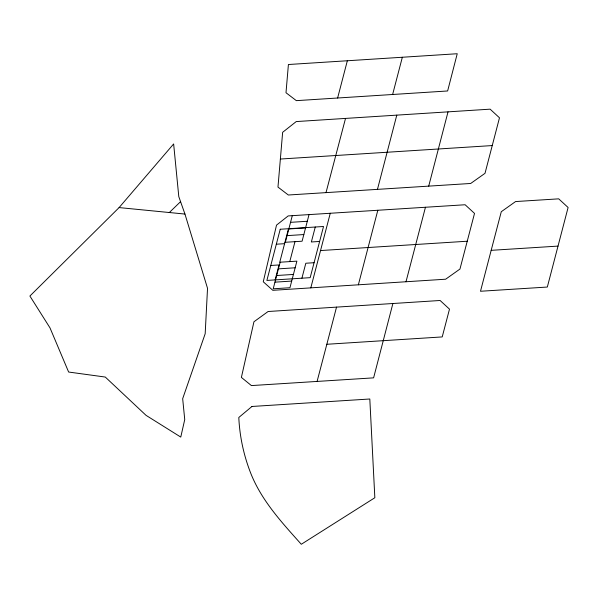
<?xml version="1.0" encoding="UTF-8"?>
<svg xmlns="http://www.w3.org/2000/svg" width="598" height="598" viewBox="0 0 598 598"><rect width="100%" height="100%" fill="white"/><g stroke="black" fill="none" stroke-linecap="round" stroke-linejoin="round"><path stroke-width="0.9" d="M280.365 159.038L277.973 187.084L288.333 195.008L470.686 183.474L485.008 173.33L499.487 117.799L490.121 109.165L296.249 121.566L282.645 132.308L280.365 159.038L492.251 145.568M396.788 115.145L377.458 189.364M392.893 303.507L373.608 377.854L251.414 385.583L241.39 377.413L253.941 321.769L268.121 311.506L440.106 300.488L449.494 309.136L442.221 336.921L326.837 344.276L317.089 381.427M448.029 111.856L428.714 186.135M275.132 279.901L279.034 264.944L270.782 265.475M288.49 228.728L279.744 262.238L296.892 261.147L289.955 287.728L273.211 288.797L280.148 262.216M285.351 242.272L292.287 215.691M289.783 261.595L294.986 241.659M337.623 98.02L347.341 60.757M309.031 214.622L302.095 241.211L284.947 242.302M301.915 278.197L305.817 263.24L314.077 262.716M315.266 227.016L311.364 241.973L319.624 241.45M310.796 287.855L445.66 279.206L459.959 269.048L474.52 213.404L465.124 204.755L288.176 215.923L276.508 225.14L263.262 281.785L272.823 290.314L310.803 287.877L330.268 213.269M326.837 344.276L336.532 307.118M392.632 94.477L402.342 57.251L457.238 53.73L447.633 90.971L296.354 100.651L285.994 92.735L288.408 64.517L402.342 57.251M358.359 284.82L377.824 210.272M405.997 281.763L425.455 207.252M491.175 250.338L480.493 291.256L547.327 287.047L568.1 207.491L558.711 198.842L515.581 201.556L501.288 211.714L491.175 250.338L558.024 246.099M326.015 192.616L345.524 118.411M119.099 207.581L173.637 143.946L178.795 196.622L184.954 214.062L207.528 288.303L205.181 333.729L182.674 398.694L184.737 419.572L180.768 437.078L146.047 415.348L105.285 377.054L68.635 372.038L50 327.883L29.9 296.04L119.099 207.581L184.954 214.062M169.264 212.596L180.589 201.631M290.553 222.336L307.297 221.267M288.819 228.982L305.563 227.913M287.085 235.627L303.829 234.558M276.328 244.208L284.588 243.678M320.521 250.555L467.24 241.226M278.414 268.861L295.158 267.792M276.68 275.506L293.424 274.437M274.945 282.151L291.689 281.082M280.23 229.251L266.88 280.432L310.175 277.666L323.525 226.493L280.23 229.251M251.975 406.468L238.804 417.479C239.663 436.204 243.603 454.734 250.345 472.218C261.049 500.115 281.703 522.346 301.295 544.27L374.841 497.738L369.811 399.001L251.975 406.468"/></g></svg>
